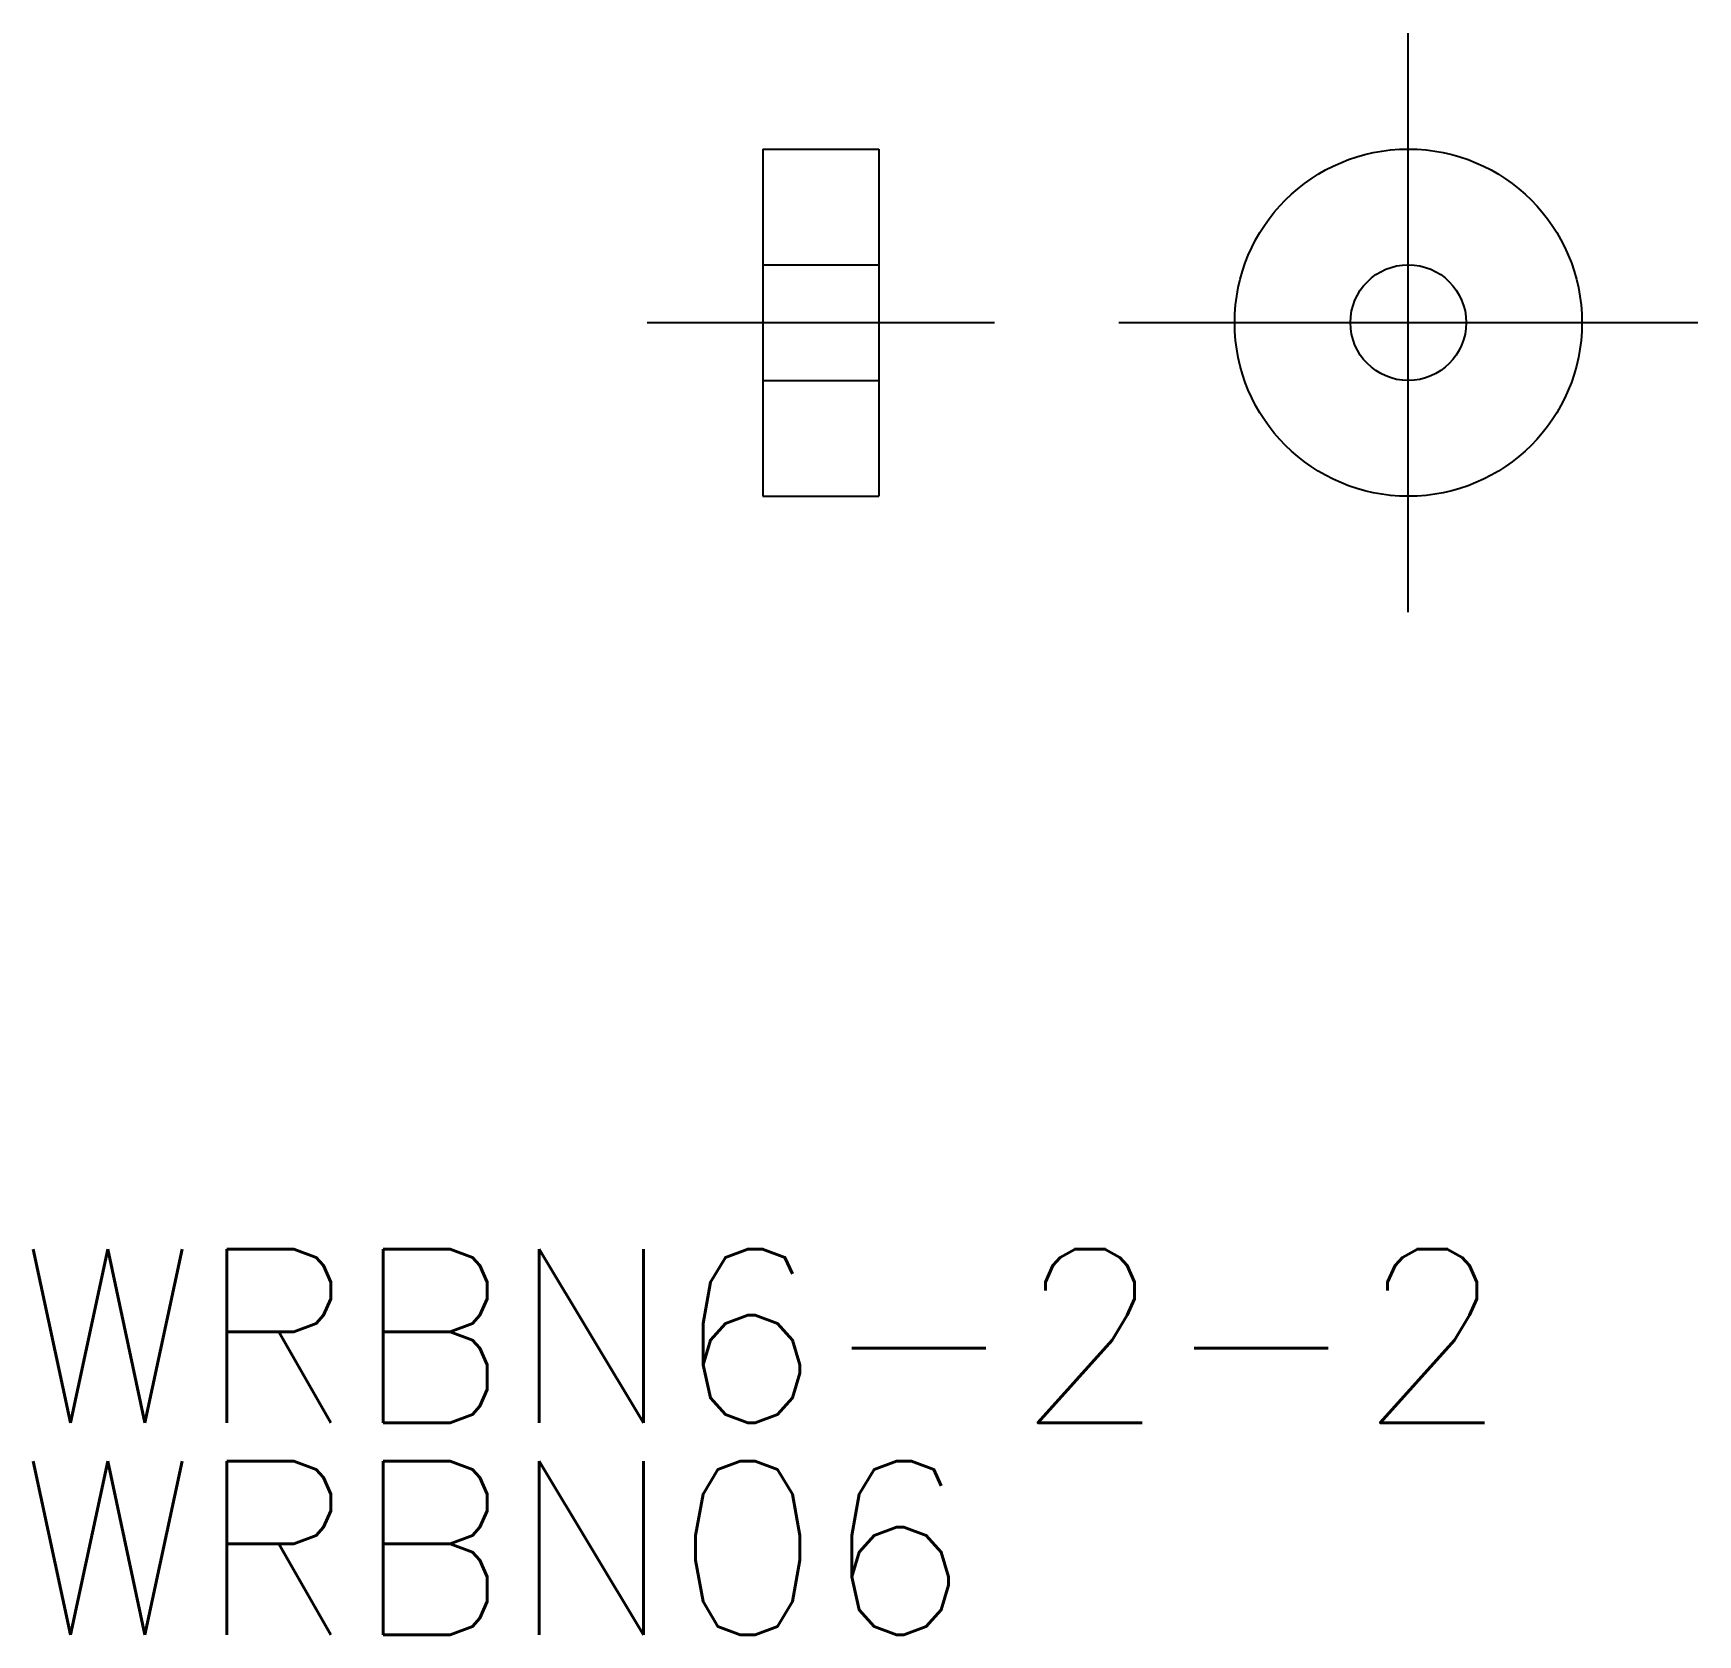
# Model space of a CAD drawing. Extents: x -23.8 to 5, y -22.7 to 5.
import ezdxf

# ---------------------------------------------------------------- set-up
doc = ezdxf.new("R2010")
doc.units = 0
doc.linetypes.add('CENTER', pattern=[50.8, 31.75, -6.35, 6.35, -6.35])
doc.linetypes.add('DASHED', pattern=[19.05, 12.7, -6.35])
doc.layers.get('0').update_dxf_attribs({"linetype": 'CONTINUOUS'})
doc.layers.add('CENTER', color=1, linetype='CENTER')
doc.styles.get("Standard").update_dxf_attribs({"font": 'txt.shx', "height": 3, "bigfont": 'bigfont.shx'})

# ---------------------------------------------------------------- blocks, each defined once
blk = doc.blocks.new('*U3')
at = {"color": 7, "linetype": 'CONTINUOUS'}
blk.add_text('WRBN6-2-2', height=3, dxfattribs=at).set_placement((-24.014, -19.008))
blk = doc.blocks.new('*U4')
at = {"color": 7, "linetype": 'CONTINUOUS'}
blk.add_text('WRBN06', height=3, dxfattribs=at).set_placement((-24.014, -22.671))

msp = doc.modelspace()

# ---------------------------------------------------------------- linework, layer by layer
at = {"color": 7, "linetype": 'CONTINUOUS'}
for p, q in [((-11.151, 3), (-9.151, 3)), ((-11.151, 3), (-11.151, -3)), ((-9.151, 3), (-9.151, -3)), ((-11.151, -3), (-9.151, -3))]:
    msp.add_line(p, q, dxfattribs=at)
at = {"color": 3, "linetype": 'DASHED'}
for p, q in [((-11.151, 1), (-9.151, 1)), ((-11.151, -1), (-9.151, -1))]:
    msp.add_line(p, q, dxfattribs=at)
at = {"color": 7, "linetype": 'CONTINUOUS'}
for radius in [3, 1]:
    msp.add_circle((0, 0), radius, dxfattribs=at)
at = {"layer": 'CENTER', "color": 1, "linetype": 'CENTER'}
for p, q in [((0, -5), (0, 5)), ((-13.151, 0), (-7.151, 0)), ((-5, 0), (5, 0))]:
    msp.add_line(p, q, dxfattribs=at)

# ---------------------------------------------------------------- block references
at = {"color": 7, "linetype": 'CONTINUOUS'}
for name in ['*U3', '*U4']:
    msp.add_blockref(name, (0, 0), dxfattribs=at)

doc.saveas('drawing.dxf')
